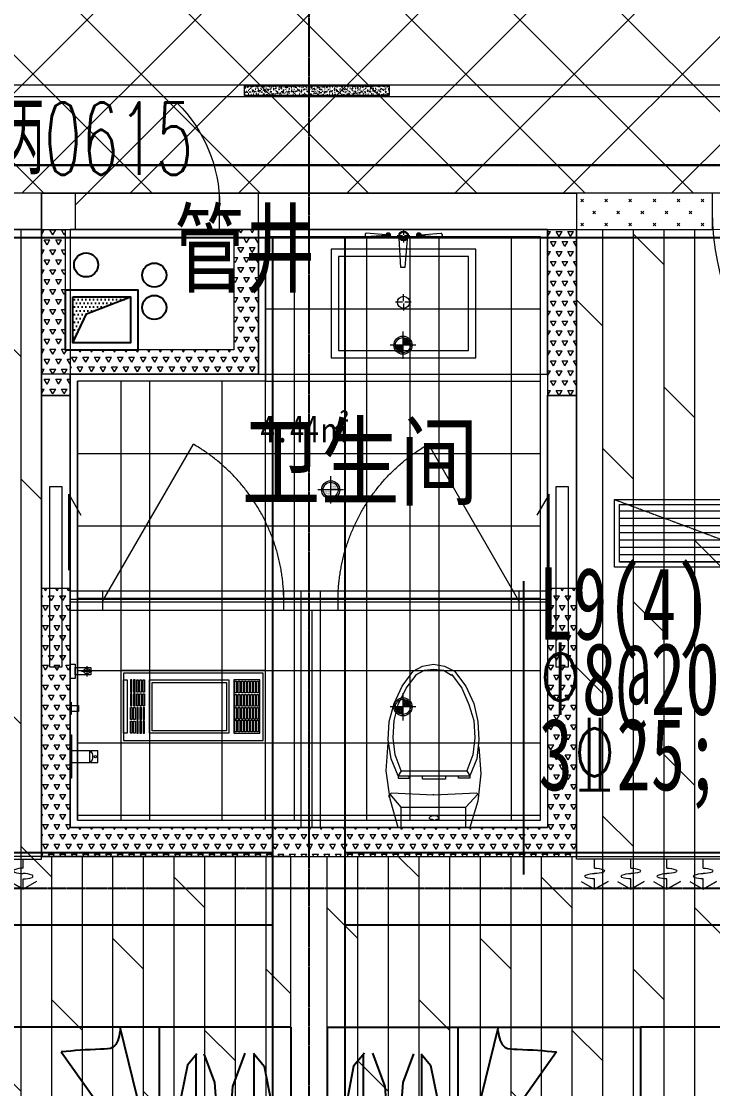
# Model space of a CAD drawing. Header units: millimetres. Extents: x 33621 to 401573, y -91663 to 133135.
# Drawn here: x 113104 to 115971, y 46082 to 50508 of the extents above; entities that cross this region are included whole.
import ezdxf

# ---------------------------------------------------------------- set-up
doc = ezdxf.new("R2010")
doc.units = ezdxf.units.MM
doc.header["$LTSCALE"] = 10
for name, pattern in [('CENTER2', [1.125, 0.75, -0.125, 0.125, -0.125]), ('DASH', [0.35, 0.25, -0.1]), ('DOT', [0.2, 0.1, -0.1]), ('DOTE', [2.42, 2, -0.2, 0.02, -0.2]), ('HIDDEN', [0.375, 0.25, -0.125, 0, 0])]:
    doc.linetypes.add(name, pattern=pattern)
doc.layers.get('0').update_dxf_attribs({"color": 253})
doc.layers.add('0a', color=253, linetype='Continuous', plot=False)
for name, color, linetype, lineweight in [('cr-外框线2', 253, 'Continuous', 13), ('DOOR【门】', 253, 'Continuous', 0), ('DS-4BS-FINISH【墙完成线】', 253, 'Continuous', 0), ('FC-FLOOR【地材分格】', 253, 'Continuous', 0), ('FF-Door【门】', 253, 'Continuous', 0), ('FF-FIXT【洁具】', 253, 'Continuous', 0), ('FF-FURN【成品家具】', 253, 'Continuous', 0), ('FF-FURN【成品家私】', 253, 'Continuous', 0), ('RC-FCU【空调设备】', 253, 'Continuous', 0), ('RC-FIN【天花轮廓线】', 253, 'Continuous', 0), ('RC-LIGHT【天花灯具】', 253, 'Continuous', 0), ('RC-Modelling【天花造型】', 253, 'Continuous', 0), ('RC-STR【天花细线】', 253, 'Continuous', 0), ('RC-Text【天花文字】', 253, 'Continuous', 0), ('TXT【平面空间文字】', 253, 'Continuous', 0), ('WALL', 253, 'Continuous', 0), ('Wall【新建墙】', 253, 'Continuous', 0), ('WINDOW', 253, 'Continuous', 0), ('新建墙体', 253, 'Continuous', 0)]:
    doc.layers.add(name, color=color, linetype=linetype, lineweight=lineweight)
for name, color, linetype in [('DIM_LEAD', 253, 'Continuous'), ('ELE', 253, 'Continuous'), ('GRID', 253, 'CENTER2'), ('P-活动家具', 253, 'Continuous'), ('VPIPE-污水', 253, 'Continuous'), ('VPIPE-热给水', 253, 'Continuous'), ('VPIPE-给水', 253, 'Continuous'), ('WINDOW_TEXT', 253, 'Continuous'), ('填充', 253, 'Continuous'), ('平面家具', 253, 'Continuous'), ('梁', 253, 'Continuous'), ('梁集中标注', 253, 'Continuous'), ('次梁', 253, 'Continuous'), ('洁具', 253, 'Continuous'), ('风道（排气道）', 253, 'Continuous')]:
    doc.layers.add(name, color=color, linetype=linetype)
doc.styles.add('_TCH_WINDOW', font='SIMPLEX', dxfattribs={"bigfont": 'GBCBIG'})
doc.styles.add('SUN', font='romans.shx', dxfattribs={"width": 0.8, "bigfont": 'hzdx.shx'})
doc.styles.add('宋体', font='', dxfattribs={"width": 0.7})
doc.styles.add('文字', font='')
doc.styles.get('宋体').set_extended_font_data('SimSun')
doc.styles.get('文字').set_extended_font_data('SimSun')
pattern_1 = [(60, (58459.312, 47115.71), (-23.8125, 41.24446), [23.8125, -23.8125]), (120, (58459.312, 47115.71), (-47.625, 3e-08), [23.8125, -23.8125]), (0, (58447.406, 47136.33), (23.8125, 41.24446), [23.8125, -23.8125])]
pattern_2 = [(90, (110816.51, 55975.26), (-127, 8e-15), []), (135, (110816.5, 55975.26), (-254, -254), [179.605, -359.21])]

# ---------------------------------------------------------------- blocks, each defined once
blk = doc.blocks.new('$DorLib2D$00000001')
for p, q in [((0.45, 0.975), (0.5, 0.975)), ((0.45, 0), (0.45, 0.975)), ((0.5, 0), (0.5, 0.975)), ((0.5, 0), (0.45, 0))]:
    blk.add_line(p, q)
at = {"lineweight": 13}
blk.add_arc((0.475, 0), 0.975, 91.4693, 180, dxfattribs=at)
blk = doc.blocks.new('海龙_041013471')
at = {"layer": 'P-活动家具', "color": 8}
for p, q in [((290.8, 600), (455.7, -75.6)), ((47.8, 497.7), (455.7, -75.6)), ((609.9, 490.4), (570.9, 443.1)), ((607.1, -333.1), (607.1, 487.1)), ((684.4, 370.6), (640.6, 490.4)), ((759.4, 353.8), (810.2, 492.6)), ((845.1, 492.6), (889.6, 438.7)), ((848.3, -326), (848.3, 488.8)), ((570.9, 443.1), (515.2, 167.7)), ((889.6, 438.7), (953.1, 110.2)), ((715.8, -67.6), (684.4, 370.6)), ((724.4, -114.1), (759.4, 353.8)), ((515.2, 167.7), (515.2, -356.5)), ((953.1, 110.2), (953.1, -364.1)), ((47.8, -499), (455.7, -75.6)), ((455.7, -75.6), (289.2, -600)), ((715.8, -384.4), (715.8, -67.6)), ((724.4, -395.8), (724.4, -114.1)), ((626.6, -417.8), (607.1, -333.1)), ((826, -433.9), (848.3, -326)), ((515.2, -356.5), (548.6, -466.9)), ((687.9, -472.4), (715.8, -384.4)), ((756.2, -501.8), (724.4, -395.8)), ((953.1, -364.1), (915, -495.5)), ((626.6, -444.9), (626.6, -417.8)), ((826, -491.4), (826, -433.9)), ((548.6, -466.9), (590.4, -572.6)), ((590.4, -572.6), (626.6, -444.9)), ((626.6, -444.9), (646.1, -564.3)), ((646.1, -564.3), (687.9, -472.4)), ((803.8, -456.5), (756.2, -501.8)), ((826, -491.4), (803.8, -456.5)), ((867.3, -466), (826, -491.4)), ((915, -495.5), (867.3, -466))]:
    blk.add_line(p, q, dxfattribs=at)
at = {"layer": 'P-活动家具'}
blk.add_line((1000, 600), (1000, -600), dxfattribs=at)
at = {"layer": 'P-活动家具', "color": 8}
blk.add_lwpolyline([(-299.9, 600), (-300, -600), (-700, -600), (-699.9, 600)], close=True, dxfattribs=at)
for points, knots in [([(291.5, 586.4), (286.2, 557.6), (277.4, 509), (168.4, 508.8), (99.8, 502.5), (47.8, 497.7)], [0, 0, 0, 0, 75.29107, 127.212251, 290.722633, 290.722633, 290.722633, 290.722633]), ([(291.5, -587.7), (284.6, -560.3), (263.8, -477.8), (136.2, -521), (68, -504), (47.8, -499)], [0, 0, 0, 0, 75.29107, 226.745569, 290.81809, 290.81809, 290.81809, 290.81809])]:
    blk.add_open_spline(points, degree=3, knots=knots, dxfattribs=at)
at = {"layer": '平面家具', "color": 43, "linetype": 'ByBlock'}
for p, q in [((-699.9, 600), (-975, 600)), ((1000, 600), (-299.9, 600)), ((455.7, -600), (455.7, 600)), ((-1000, 575), (-1000, -575)), ((-975, -600), (-700, -600)), ((-300, -600), (1000, -600))]:
    blk.add_line(p, q, dxfattribs=at)
for centre, start, end in [((-975, 575), 90, 180), ((-975, -575), 180, 270)]:
    blk.add_arc(centre, 25, start, end, dxfattribs=at)
blk = doc.blocks.new('海龙0109180699')
at = {"layer": 'cr-外框线2'}
blk.add_blockref('海龙_041013471', (725, 3235.4), dxfattribs=at)
blk = doc.blocks.new('海龙0425175846')
at = {"layer": 'GRID', "ltscale": 0.01}
for p, q in [((304.442, 257.02), (304.442, 50.038)), ((497.558, 153.02), (-487.558, 153.02)), ((354.68, 123.02), (254.205, 123.02))]:
    blk.add_line(p, q, dxfattribs=at)
at = {"layer": '梁', "ltscale": 0.01}
for p, q in [((271.442, 153.02), (337.442, 153.02)), ((271.442, 150.02), (337.442, 150.02))]:
    blk.add_line(p, q, dxfattribs=at)
at = {"layer": '梁集中标注'}
blk.add_line((313.351, 123.603), (313.351, 135.773), dxfattribs=at)
at = {"layer": '次梁'}
for p, q in [((302.942, 78.02), (302.942, 150.02)), ((305.942, 78.02), (305.942, 150.02)), ((271.442, 124.52), (302.942, 124.52)), ((305.942, 124.52), (338.942, 124.52)), ((271.442, 121.52), (302.942, 121.52)), ((305.942, 121.52), (338.942, 121.52))]:
    blk.add_line(p, q, dxfattribs=at)
at = {"layer": '梁集中标注', "width": 0.7}
for s, p in [('L9(4) 350x450', (313.963, 133.348)), ('%%1308@200(2)', (313.963, 130.223)), ('3%%13225;8%%13225 4/4', (313.963, 127.098))]:
    blk.add_text(s, height=3, dxfattribs=at).set_placement(p)
blk = doc.blocks.new('*U170')
for p, q in [((0, -12), (0, 0)), ((0, 0), (1800, 0)), ((1800, 0), (1800, -12)), ((1800, -12), (0, -12)), ((75, -49.3), (75, -12)), ((225, -49.3), (225, -12)), ((375, -49.3), (375, -12)), ((525, -49.3), (525, -12)), ((675, -49.3), (675, -12)), ((825, -49.3), (825, -12)), ((975, -49.3), (975, -12)), ((1125, -49.3), (1125, -12)), ((1275, -49.3), (1275, -12)), ((1425, -49.3), (1425, -12)), ((1575, -49.3), (1575, -12)), ((1725, -49.3), (1725, -12)), ((1725, -49.3), (1725, -12)), ((19.6, -104.5), (75, -136.2)), ((75, -136.2), (75, -93.2)), ((130.4, -104.5), (75, -136.2)), ((75, -136.2), (130.4, -104.5)), ((169.6, -104.5), (225, -136.2)), ((225, -136.2), (225, -93.2)), ((280.4, -104.5), (225, -136.2)), ((225, -136.2), (280.4, -104.5)), ((319.6, -104.5), (375, -136.2)), ((375, -136.2), (375, -93.2)), ((430.4, -104.5), (375, -136.2)), ((375, -136.2), (430.4, -104.5)), ((469.6, -104.5), (525, -136.2)), ((525, -136.2), (525, -93.2)), ((580.4, -104.5), (525, -136.2)), ((525, -136.2), (580.4, -104.5)), ((619.6, -104.5), (675, -136.2)), ((675, -136.2), (675, -93.2)), ((730.4, -104.5), (675, -136.2)), ((675, -136.2), (730.4, -104.5)), ((769.6, -104.5), (825, -136.2)), ((825, -136.2), (825, -93.2)), ((880.4, -104.5), (825, -136.2)), ((825, -136.2), (880.4, -104.5)), ((919.6, -104.5), (975, -136.2)), ((975, -136.2), (975, -93.2)), ((1030.4, -104.5), (975, -136.2)), ((975, -136.2), (1030.4, -104.5)), ((1069.6, -104.5), (1125, -136.2)), ((1125, -136.2), (1125, -93.2)), ((1180.4, -104.5), (1125, -136.2)), ((1125, -136.2), (1180.4, -104.5)), ((1219.6, -104.5), (1275, -136.2)), ((1275, -136.2), (1275, -93.2)), ((1330.4, -104.5), (1275, -136.2)), ((1275, -136.2), (1330.4, -104.5)), ((1369.6, -104.5), (1425, -136.2)), ((1425, -136.2), (1425, -93.2)), ((1480.4, -104.5), (1425, -136.2)), ((1425, -136.2), (1480.4, -104.5)), ((1519.6, -104.5), (1575, -136.2)), ((1575, -136.2), (1575, -93.2)), ((1630.4, -104.5), (1575, -136.2)), ((1575, -136.2), (1630.4, -104.5)), ((1669.6, -104.5), (1725, -136.2)), ((1669.6, -104.5), (1725, -136.2)), ((1725, -136.2), (1725, -93.2)), ((1725, -136.2), (1725, -93.2)), ((1780.4, -104.5), (1725, -136.2)), ((1725, -136.2), (1780.4, -104.5)), ((1780.4, -104.5), (1725, -136.2)), ((1725, -136.2), (1780.4, -104.5))]:
    blk.add_line(p, q)
at = {"extrusion": (0, 0, -1)}
for centre, major_axis, start_param, end_param in [((40, -82.2), (3.69, -3.69), 1.137309, 3.57508), ((72.5, -170.8), (-70.4, -70.4), 2.004284, 2.381239), ((72.5, 6.4), (70.4, -70.4), 0.760354, 1.137309), ((77.5, -148.9), (-70.4, -70.4), 2.33115, 2.708105), ((77.5, 28.3), (70.4, -70.4), 0.433488, 0.810442), ((110, -60.3), (3.69, -3.69), 4.278901, 6.716673), ((190, -82.2), (3.69, -3.69), 1.137309, 3.57508), ((222.5, -170.8), (-70.4, -70.4), 2.004284, 2.381239), ((222.5, 6.4), (70.4, -70.4), 0.760354, 1.137309), ((227.5, -148.9), (-70.4, -70.4), 2.33115, 2.708105), ((227.5, 28.3), (70.4, -70.4), 0.433488, 0.810442), ((260, -60.3), (3.69, -3.69), 4.278901, 6.716673), ((340, -82.2), (3.69, -3.69), 1.137309, 3.57508), ((372.5, -170.8), (-70.4, -70.4), 2.004284, 2.381239), ((372.5, 6.4), (70.4, -70.4), 0.760354, 1.137309), ((377.5, -148.9), (-70.4, -70.4), 2.33115, 2.708105), ((377.5, 28.3), (70.4, -70.4), 0.433488, 0.810442), ((410, -60.3), (3.69, -3.69), 4.278901, 6.716673), ((490, -82.2), (3.69, -3.69), 1.137309, 3.57508), ((522.5, -170.8), (-70.4, -70.4), 2.004284, 2.381239), ((522.5, 6.4), (70.4, -70.4), 0.760354, 1.137309), ((527.5, -148.9), (-70.4, -70.4), 2.33115, 2.708105), ((527.5, 28.3), (70.4, -70.4), 0.433488, 0.810442), ((560, -60.3), (3.69, -3.69), 4.278901, 6.716673), ((640, -82.2), (3.69, -3.69), 1.137309, 3.57508), ((672.5, -170.8), (-70.4, -70.4), 2.004284, 2.381239), ((672.5, 6.4), (70.4, -70.4), 0.760354, 1.137309), ((677.5, -148.9), (-70.4, -70.4), 2.33115, 2.708105), ((677.5, 28.3), (70.4, -70.4), 0.433488, 0.810442), ((710, -60.3), (3.69, -3.69), 4.278901, 6.716673), ((790, -82.2), (3.69, -3.69), 1.137309, 3.57508), ((822.5, -170.8), (-70.4, -70.4), 2.004284, 2.381239), ((822.5, 6.4), (70.4, -70.4), 0.760354, 1.137309), ((827.5, -148.9), (-70.4, -70.4), 2.33115, 2.708105), ((827.5, 28.3), (70.4, -70.4), 0.433488, 0.810442), ((860, -60.3), (3.69, -3.69), 4.278901, 6.716673), ((940, -82.2), (3.69, -3.69), 1.137309, 3.57508), ((972.5, -170.8), (-70.4, -70.4), 2.004284, 2.381239), ((972.5, 6.4), (70.4, -70.4), 0.760354, 1.137309), ((977.5, -148.9), (-70.4, -70.4), 2.33115, 2.708105), ((977.5, 28.3), (70.4, -70.4), 0.433488, 0.810442), ((1010, -60.3), (3.69, -3.69), 4.278901, 6.716673), ((1090, -82.2), (3.69, -3.69), 1.137309, 3.57508), ((1122.5, -170.8), (-70.4, -70.4), 2.004284, 2.381239), ((1122.5, 6.4), (70.4, -70.4), 0.760354, 1.137309), ((1127.5, -148.9), (-70.4, -70.4), 2.33115, 2.708105), ((1127.5, 28.3), (70.4, -70.4), 0.433488, 0.810442), ((1160, -60.3), (3.69, -3.69), 4.278901, 6.716673), ((1240, -82.2), (3.69, -3.69), 1.137309, 3.57508), ((1272.5, -170.8), (-70.4, -70.4), 2.004284, 2.381239), ((1272.5, 6.4), (70.4, -70.4), 0.760354, 1.137309), ((1277.5, -148.9), (-70.4, -70.4), 2.33115, 2.708105), ((1277.5, 28.3), (70.4, -70.4), 0.433488, 0.810442), ((1310, -60.3), (3.69, -3.69), 4.278901, 6.716673), ((1390, -82.2), (3.69, -3.69), 1.137309, 3.57508), ((1422.5, -170.8), (-70.4, -70.4), 2.004284, 2.381239), ((1422.5, 6.4), (70.4, -70.4), 0.760354, 1.137309), ((1427.5, -148.9), (-70.4, -70.4), 2.33115, 2.708105), ((1427.5, 28.3), (70.4, -70.4), 0.433488, 0.810442), ((1460, -60.3), (3.69, -3.69), 4.278901, 6.716673), ((1540, -82.2), (3.69, -3.69), 1.137309, 3.57508), ((1572.5, -170.8), (-70.4, -70.4), 2.004284, 2.381239), ((1572.5, 6.4), (70.4, -70.4), 0.760354, 1.137309), ((1577.5, -148.9), (-70.4, -70.4), 2.33115, 2.708105), ((1577.5, 28.3), (70.4, -70.4), 0.433488, 0.810442), ((1610, -60.3), (3.69, -3.69), 4.278901, 6.716673), ((1690, -82.2), (3.69, -3.69), 1.137309, 3.57508), ((1690, -82.2), (3.69, -3.69), 1.137309, 3.57508), ((1722.5, -170.8), (-70.4, -70.4), 2.004284, 2.381239), ((1722.5, -170.8), (-70.4, -70.4), 2.004284, 2.381239), ((1722.5, 6.4), (70.4, -70.4), 0.760354, 1.137309), ((1722.5, 6.4), (70.4, -70.4), 0.760354, 1.137309), ((1727.5, -148.9), (-70.4, -70.4), 2.33115, 2.708105), ((1727.5, -148.9), (-70.4, -70.4), 2.33115, 2.708105), ((1727.5, 28.3), (70.4, -70.4), 0.433488, 0.810442), ((1727.5, 28.3), (70.4, -70.4), 0.433488, 0.810442), ((1760, -60.3), (3.69, -3.69), 4.278901, 6.716673), ((1760, -60.3), (3.69, -3.69), 4.278901, 6.716673)]:
    blk.add_ellipse(centre, major_axis=major_axis, ratio=1, start_param=start_param, end_param=end_param, dxfattribs=at)
blk = doc.blocks.new('ZL_0317145799')
at = {"layer": 'RC-FCU【空调设备】'}
h = blk.add_hatch(dxfattribs=at)
h.set_pattern_fill('_USER', color=8, scale=30, pattern_type=0)
h.set_pattern_definition([(0, (-5926276.942, -1197962.362), (0, 30), [])])
h.paths.add_polyline_path([(730, -260), (730, -20), (-730, -20), (-730, -260)])
blk.add_lwpolyline([(-750, -280), (-750, 0), (750, 0), (750, -280)], close=True, dxfattribs=at)
at = {"layer": 'RC-FCU【空调设备】', "color": 8, "linetype": 'DASH'}
blk.add_lwpolyline([(-750, 0), (0, -280), (750, 0)], dxfattribs=at)
at = {"layer": 'RC-FCU【空调设备】', "color": 8}
blk.add_lwpolyline([(-730, -260), (-730, -20), (730, -20), (730, -260)], close=True, dxfattribs=at)
blk = doc.blocks.new('ZL_0603125599')
at = {"layer": 'RC-Modelling【天花造型】'}
blk.add_line((-697.5, -2096.8), (1732.5, -2096.8), dxfattribs=at)
at = {"layer": 'RC-FCU【空调设备】'}
blk.add_blockref('ZL_0317145799', (210, -616.8), dxfattribs=at)
at = {"layer": 'RC-FCU【空调设备】', "ltscale": 10}
blk.add_blockref('*U170', (-697.5, -2096.8), dxfattribs=at)
blk = doc.blocks.new('防雾筒灯')
at = {"ltscale": 30}
h = blk.add_hatch(dxfattribs=at)
h.set_pattern_fill('DOTS', color=251, scale=3)
h.set_pattern_definition([(0, (-62.322, -46.6336), (2.38125, 4.7625), [0, -4.7625])])
edge = h.paths.add_edge_path()
edge.add_ellipse((0, 0), major_axis=(35.4, 35.4), ratio=1, start_angle=315, end_angle=405)
edge.add_line((0, 50), (0, 0))
edge.add_line((0, 0), (50, 0))
edge = h.paths.add_edge_path()
edge.add_line((0, 0), (-50, 0))
edge.add_ellipse((0, 0), major_axis=(35.4, 35.4), ratio=1, start_angle=495, end_angle=225)
edge.add_line((0, -50), (0, 0))
at = {"color": 251, "linetype": 'DOTE', "ltscale": 43.504693}
blk.add_line((0, 90.6), (0, -90.6), dxfattribs=at)
at = {"color": 251, "linetype": 'DOTE', "ltscale": 41.297046}
blk.add_line((86, 0), (-86, 0), dxfattribs=at)
blk.add_ellipse((0, 0), major_axis=(-42.4, 42.4), ratio=1, start_param=2.355868237233172, end_param=8.639053544412757)
at = {"color": 251}
blk.add_ellipse((0, 0), major_axis=(35.4, 35.4), ratio=1, start_param=5.49871431692557, end_param=11.78189962410516, dxfattribs=at)
blk = doc.blocks.new('ERTERT')
at = {"color": 8}
for points in [[(15709.6, 8061.8), (15930.2, 8061.8), (15930.2, 8046.6), (15709.6, 8046.6)], [(15709.5, 8032.6), (15759.4, 8032.6), (15759.4, 8026.5), (15709.5, 8026.5)], [(15709.5, 8019.5), (15759.4, 8019.5), (15759.4, 8013.4), (15709.5, 8013.4)], [(15766.4, 8032.6), (15816.3, 8032.6), (15816.3, 8026.5), (15766.4, 8026.5)], [(15766.4, 8019.5), (15816.3, 8019.5), (15816.3, 8013.4), (15766.4, 8013.4)], [(15873.3, 8032.6), (15823.3, 8032.6), (15823.3, 8026.5), (15873.3, 8026.5)], [(15873.3, 8019.5), (15823.3, 8019.5), (15823.3, 8013.4), (15873.3, 8013.4)], [(15930.2, 8032.6), (15880.3, 8032.6), (15880.3, 8026.5), (15930.2, 8026.5)], [(15930.2, 8019.5), (15880.3, 8019.5), (15880.3, 8013.4), (15930.2, 8013.4)], [(15709.5, 8000.3), (15759.4, 8000.3), (15759.4, 8006.4), (15709.5, 8006.4)], [(15709.5, 7987.2), (15759.4, 7987.2), (15759.4, 7993.3), (15709.5, 7993.3)], [(15709.5, 7974.2), (15759.4, 7974.2), (15759.4, 7980.2), (15709.5, 7980.2)], [(15766.4, 8000.3), (15816.3, 8000.3), (15816.3, 8006.4), (15766.4, 8006.4)], [(15766.4, 7987.2), (15816.3, 7987.2), (15816.3, 7993.3), (15766.4, 7993.3)], [(15766.4, 7974.2), (15816.3, 7974.2), (15816.3, 7980.2), (15766.4, 7980.2)], [(15873.3, 8000.3), (15823.3, 8000.3), (15823.3, 8006.4), (15873.3, 8006.4)], [(15873.3, 7987.2), (15823.3, 7987.2), (15823.3, 7993.3), (15873.3, 7993.3)], [(15873.3, 7974.2), (15823.3, 7974.2), (15823.3, 7980.2), (15873.3, 7980.2)], [(15930.2, 8000.3), (15880.3, 8000.3), (15880.3, 8006.4), (15930.2, 8006.4)], [(15930.2, 7987.2), (15880.3, 7987.2), (15880.3, 7993.3), (15930.2, 7993.3)], [(15930.2, 7974.2), (15880.3, 7974.2), (15880.3, 7980.2), (15930.2, 7980.2)], [(15709.5, 7952.9), (15930.2, 7952.9), (15930.2, 7624.2), (15709.5, 7624.2)], [(15709.5, 7495.6), (15930.2, 7495.6), (15930.2, 7604.2), (15709.5, 7604.2)], [(15714.5, 7599.2), (15763.3, 7599.2), (15763.3, 7592.2), (15714.5, 7592.2)], [(15714.5, 7586), (15763.3, 7586), (15763.3, 7579), (15714.5, 7579)], [(15714.5, 7572.1), (15763.3, 7572.1), (15763.3, 7565.1), (15714.5, 7565.1)], [(15767.9, 7599.2), (15816.7, 7599.2), (15816.7, 7592.2), (15767.9, 7592.2)], [(15767.9, 7586), (15816.7, 7586), (15816.7, 7579), (15767.9, 7579)], [(15767.9, 7572.1), (15816.7, 7572.1), (15816.7, 7565.1), (15767.9, 7565.1)], [(15821.2, 7599.2), (15870, 7599.2), (15870, 7592.2), (15821.2, 7592.2)], [(15821.2, 7586), (15870, 7586), (15870, 7579), (15821.2, 7579)], [(15821.2, 7572.1), (15870, 7572.1), (15870, 7565.1), (15821.2, 7565.1)], [(15876.4, 7599.2), (15925.2, 7599.2), (15925.2, 7592.2), (15876.4, 7592.2)], [(15876.4, 7586), (15925.2, 7586), (15925.2, 7579), (15876.4, 7579)], [(15876.4, 7572.1), (15925.2, 7572.1), (15925.2, 7565.1), (15876.4, 7565.1)], [(15714.5, 7558.9), (15763.3, 7558.9), (15763.3, 7551.9), (15714.5, 7551.9)], [(15714.5, 7545.5), (15763.3, 7545.5), (15763.3, 7538.5), (15714.5, 7538.5)], [(15714.5, 7532.6), (15763.3, 7532.6), (15763.3, 7525.6), (15714.5, 7525.6)], [(15767.9, 7558.9), (15816.7, 7558.9), (15816.7, 7551.9), (15767.9, 7551.9)], [(15767.9, 7545.5), (15816.7, 7545.5), (15816.7, 7538.5), (15767.9, 7538.5)], [(15767.9, 7532.6), (15816.7, 7532.6), (15816.7, 7525.6), (15767.9, 7525.6)], [(15821.2, 7558.9), (15870, 7558.9), (15870, 7551.9), (15821.2, 7551.9)], [(15821.2, 7545.5), (15870, 7545.5), (15870, 7538.5), (15821.2, 7538.5)], [(15821.2, 7532.6), (15870, 7532.6), (15870, 7525.6), (15821.2, 7525.6)], [(15876.4, 7558.9), (15925.2, 7558.9), (15925.2, 7551.9), (15876.4, 7551.9)], [(15876.4, 7545.5), (15925.2, 7545.5), (15925.2, 7538.5), (15876.4, 7538.5)], [(15876.4, 7532.6), (15925.2, 7532.6), (15925.2, 7525.6), (15876.4, 7525.6)], [(15714.5, 7520.4), (15763.3, 7520.4), (15763.3, 7513.4), (15714.5, 7513.4)], [(15714.5, 7507.6), (15763.3, 7507.6), (15763.3, 7500.6), (15714.5, 7500.6)], [(15767.9, 7520.4), (15816.7, 7520.4), (15816.7, 7513.4), (15767.9, 7513.4)], [(15767.9, 7507.6), (15816.7, 7507.6), (15816.7, 7500.6), (15767.9, 7500.6)], [(15821.2, 7520.4), (15870, 7520.4), (15870, 7513.4), (15821.2, 7513.4)], [(15821.2, 7507.6), (15870, 7507.6), (15870, 7500.6), (15821.2, 7500.6)], [(15876.4, 7520.4), (15925.2, 7520.4), (15925.2, 7513.4), (15876.4, 7513.4)], [(15876.4, 7507.6), (15925.2, 7507.6), (15925.2, 7500.6), (15876.4, 7500.6)]]:
    blk.add_lwpolyline(points, close=True, dxfattribs=at)
at = {"color": 250}
blk.add_lwpolyline([(15719.5, 7942.9), (15920.2, 7942.9), (15920.2, 7634.2), (15719.5, 7634.2)], close=True, dxfattribs=at)
at = {"layer": 'RC-LIGHT【天花灯具】'}
for points in [[(15668.9, 7471.8), (15968.9, 7471.8), (15968.9, 8071.8), (15668.9, 8071.8)], [(15678.9, 7481.8), (15958.9, 7481.8), (15958.9, 8061.8), (15678.9, 8061.8)]]:
    blk.add_lwpolyline(points, close=True, dxfattribs=at)
blk = doc.blocks.new('ZL_0814093391')
at = {"layer": 'RC-LIGHT【天花灯具】'}
h = blk.add_hatch(dxfattribs=at)
h.set_pattern_fill('AR-SAND', color=251, scale=0.316764)
h.set_pattern_definition([(37.5, (-300, -35), (-0.50683, 15.50283), [0, -12.2296, 0, -13.67785, 0, -13.07441]), (7.5, (-300, -35), (14.23926, 22.7064), [0, -6.59755, 0, -11.02274, 0, -4.22404]), (327.5, (-309.896, -35), (25.05575, 0.04552), [0, -4.0229, 0, -14.48243, 0, -18.90761]), (317.5, (-309.896, -35), (24.1867, 7.0616), [0, -2.01145, 0, -9.49404, 0, -10.86182])])
h.paths.add_polyline_path([(300, 5), (-300, 5), (-300, -35), (300, -35)])
blk.add_lwpolyline([(-300, 5), (300, 5), (300, -35), (-300, -35)], close=True, dxfattribs=at)
blk = doc.blocks.new('A$C5D954283')
at = {"color": 8}
for p, q in [((0, 532.1), (0, 509.5)), ((-4, 505.5), (-26.2, 505.5)), ((0, 501.5), (0, 478.5)), ((25.8, 505.5), (4, 505.5)), ((-5, 230), (-32.8, 230)), ((0, 235.1), (0, 263.8)), ((0, 225), (0, 196.3)), ((32.3, 230), (5, 230))]:
    blk.add_line(p, q, dxfattribs=at)
at = {"color": 0, "linetype": 'Continuous'}
for p, q in [((-159.8, 511.3), (-159.8, 506.3)), ((-11.2, 374.3), (-17.5, 495.5)), ((15.1, 492.2), (4.8, 374.3)), ((159.8, 511.3), (159.8, 506.3)), ((4.8, 374.3), (-11.2, 374.3))]:
    blk.add_line(p, q, dxfattribs=at)
at = {"color": 8, "ltscale": 1000, "const_width": 0.448}
blk.add_lwpolyline([(0, 505.7, -1), (0, 505.3, -1)], format="xyb", close=True, dxfattribs=at)
at = {"color": 0, "linetype": 'Continuous'}
blk.add_lwpolyline([(300, 0), (300, 450), (-300, 450), (-300, 0)], close=True, dxfattribs=at)
at = {"color": 8}
blk.add_lwpolyline([(270, 30), (270, 420), (-270, 420), (-270, 30)], close=True, dxfattribs=at)
at = {"color": 8, "const_width": 0.84}
blk.add_lwpolyline([(0.1, 230.5, -1), (0.1, 229.6, -1)], format="xyb", close=True, dxfattribs=at)
at = {"color": 0, "linetype": 'Continuous'}
blk.add_circle((0, 505.5), 20.2, dxfattribs=at)
at = {"color": 8}
for centre, radius in [((0.3, 505.7), 16.3), ((0, 230), 25.2)]:
    blk.add_circle(centre, radius, dxfattribs=at)
at = {"color": 0, "linetype": 'Continuous'}
for centre, start, end in [((-154.8, 511.3), 88.2889, 180), ((-154.8, 506.3), 180, 271.7111), ((154.8, 511.3), 0, 91.7111), ((154.8, 506.3), 268.2889, 0)]:
    blk.add_arc(centre, 5, start, end, dxfattribs=at)
at = {"color": 250, "linetype": 'DOT', "ltscale": 1000}
for points in [[(-57.3, 508.8), (-57.4, 510), (-57.8, 511.1), (-58.3, 512.1), (-59.1, 513), (-60, 513.8), (-61, 514.3), (-62.2, 514.7), (-63.3, 514.8), (-64.5, 514.7), (-65.6, 514.3), (-66.7, 513.8), (-67.6, 513), (-68.3, 512.1), (-68.9, 511.1), (-69.2, 510), (-69.3, 508.8), (-69.2, 507.6), (-68.9, 506.5), (-68.3, 505.5), (-67.6, 504.6), (-66.7, 503.8), (-65.6, 503.3), (-64.5, 502.9), (-63.3, 502.8), (-62.2, 502.9), (-61, 503.3), (-60, 503.8), (-59.1, 504.6), (-58.3, 505.5), (-57.8, 506.5), (-57.4, 507.6)], [(69.3, 508.8), (69.2, 510), (68.9, 511.1), (68.3, 512.1), (67.6, 513), (66.7, 513.8), (65.6, 514.3), (64.5, 514.7), (63.3, 514.8), (62.2, 514.7), (61, 514.3), (60, 513.8), (59.1, 513), (58.3, 512.1), (57.8, 511.1), (57.4, 510), (57.3, 508.8), (57.4, 507.6), (57.8, 506.5), (58.3, 505.5), (59.1, 504.6), (60, 503.8), (61, 503.3), (62.2, 502.9), (63.3, 502.8), (64.5, 502.9), (65.6, 503.3), (66.7, 503.8), (67.6, 504.6), (68.3, 505.5), (68.9, 506.5), (69.2, 507.6)]]:
    blk.add_wipeout(points, dxfattribs=at)
at = {"color": 0, "linetype": 'Continuous'}
for p, q in [((-72.3, 510.3), (-154.7, 516.3)), ((-72.3, 507.3), (-154.7, 501.3)), ((72.3, 510.3), (154.7, 516.3)), ((72.3, 507.3), (154.7, 501.3))]:
    blk.add_line(p, q, dxfattribs=at)
at = {"color": 0, "linetype": 'Continuous', "const_width": 12}
for points in [[(-63.3, 514.8, -1), (-63.3, 502.8, -1)], [(63.3, 514.8, 1), (63.3, 502.8, 1)]]:
    blk.add_lwpolyline(points, format="xyb", close=True, dxfattribs=at)
blk = doc.blocks.new('A$C78EA0098')
at = {"color": 33, "linetype": 'Continuous'}
for p, q in [((68.5, 375.3), (68.5, 332.3)), ((47, 353.8), (90, 353.8))]:
    blk.add_line(p, q, dxfattribs=at)
for p, q in [((5, 25, 0), (81, 25, 0)), ((81, -25, 0), (81, 25, 0)), ((81, 20, 0), (88, 20, 0)), ((84, 25, 0), (114, 25, 0)), ((84, 20, 0), (84, 25, 0)), ((114, -25, 0), (114, 25, 0)), ((5, -25, 0), (81, -25, 0)), ((81, -20, 0), (88, -20, 0)), ((84, -25, 0), (84, -20, 0)), ((84, -25, 0), (114, -25, 0))]:
    blk.add_line(p, q)
for points in [[(0, 383.8), (20, 383.8), (20, 323.8), (0, 323.8)], [(20, 368.8), (85, 368.8), (85, 338.8), (20, 338.8)], [(0, 226), (3, 226), (3, 174), (0, 174)], [(3, 212.5), (33.5, 212.5), (33.5, 187.5), (3, 187.5)], [(0, 90), (5, 90), (5, -90), (0, -90)]]:
    blk.add_lwpolyline(points, close=True)
for centre, radius in [((68.5, 353.8), 11.5), ((104, 0, 0), 5)]:
    blk.add_circle(centre, radius, dxfattribs=at)
blk.add_arc((57.8, 0, 0), 36.3, 316.3972, 43.6028)
blk = doc.blocks.new('ZL_08127082')
at = {"layer": 'FF-FIXT【洁具】'}
for p, q in [((-184.1, -108.8), (-150.6, 0)), ((146.4, 0), (-150.6, 0)), ((-133.9, 0), (-133.9, -83.7)), ((133.9, 0), (133.9, -83.7)), ((146.4, 0), (179.9, -117.1)), ((-20.9, -37.7), (-16.7, -33.5)), ((-20.9, -41.8), (-20.9, -37.7)), ((-16.7, -46), (-20.9, -41.8)), ((-16.7, -33.5), (-12.6, -33.5)), ((-12.6, -33.5), (-4.2, -29.3)), ((-4.2, -29.3), (4.2, -33.5)), ((4.2, -33.5), (12.6, -33.5)), ((12.6, -33.5), (16.7, -37.7)), ((16.7, -41.8), (12.6, -46)), ((16.7, -37.7), (16.7, -41.8)), ((-133.9, -83.7), (-184.1, -138.1)), ((133.9, -83.7), (-133.9, -83.7)), ((-12.6, -50.2), (-16.7, -46)), ((4.2, -50.2), (-12.6, -50.2)), ((12.6, -46), (4.2, -50.2)), ((133.9, -83.7), (179.9, -138.1)), ((-196.6, -221.7), (-184.1, -108.8)), ((179.9, -117.1), (196.6, -234.3)), ((184.1, -125.5), (184.1, -133.9)), ((-179.9, -142.2), (0, -133.9)), ((0, -133.9), (0, -138.1)), ((0, -133.9), (175.7, -142.2)), ((184.1, -133.9), (175.7, -142.2)), ((-179.9, -284.5), (-150.6, -213.4)), ((-150.6, -205), (-104.6, -205)), ((-150.6, -213.4), (-150.6, -205)), ((-138.1, -234.3), (-150.6, -213.4)), ((146.4, -213.4), (-150.6, -213.4)), ((-104.6, -205), (-104.6, -213.4)), ((-50.2, -213.4), (-50.2, -200.8)), ((-50.2, -200.8), (46, -200.8)), ((46, -213.4), (-50.2, -213.4)), ((46, -200.8), (46, -213.4)), ((100.4, -205), (100.4, -213.4)), ((146.4, -205), (100.4, -205)), ((133.9, -234.3), (146.4, -213.4)), ((146.4, -213.4), (146.4, -205)), ((146.4, -213.4), (175.7, -284.5)), ((-188.3, -334.7), (-196.6, -221.7)), ((-163.2, -301.2), (-138.1, -234.3)), ((133.9, -234.3), (-138.1, -234.3)), ((133.9, -234.3), (159, -301.2)), ((196.6, -234.3), (188.3, -351.4)), ((-188.3, -364), (-179.9, -284.5)), ((-171.5, -372.3), (-163.2, -301.2)), ((159, -301.2), (167.3, -372.3)), ((175.7, -284.5), (188.3, -364)), ((-184.1, -439.3), (-188.3, -364)), ((-167.3, -443.4), (-171.5, -372.3)), ((167.3, -372.3), (163.2, -443.4)), ((188.3, -364), (184.1, -439.3)), ((-167.3, -514.6), (-184.1, -439.3)), ((184.1, -439.3), (163.2, -514.6)), ((-146.4, -510.4), (-167.3, -443.4)), ((163.2, -443.4), (146.4, -510.4)), ((-133.9, -585.7), (-167.3, -514.6)), ((-117.1, -577.3), (-146.4, -510.4)), ((146.4, -510.4), (113, -577.3)), ((163.2, -514.6), (129.7, -585.7)), ((-87.9, -648.4), (-133.9, -585.7)), ((-75.3, -635.9), (-117.1, -577.3)), ((113, -577.3), (71.1, -631.7)), ((129.7, -585.7), (83.7, -648.4)), ((-46, -669.4), (-87.9, -648.4)), ((-41.8, -652.6), (-75.3, -631.7)), ((0, -656.8), (-41.8, -652.6)), ((37.7, -652.6), (0, -656.8)), ((75.3, -631.7), (37.7, -652.6)), ((83.7, -648.4), (46, -669.4)), ((0, -677.7), (-46, -669.4)), ((46, -669.4), (0, -677.7))]:
    blk.add_line(p, q, dxfattribs=at)
blk = doc.blocks.new('ZL_08123655')
at = {"layer": 'FF-FIXT【洁具】'}
for p, q in [((-184.1, -138.1), (-188.3, -129.7)), ((-179.9, -142.2), (-184.1, -138.1))]:
    blk.add_line(p, q, dxfattribs=at)
at = {"layer": 'DIM_LEAD'}
blk.add_blockref('ZL_08127082', (0, 0), dxfattribs=at)
blk = doc.blocks.new('DOORBLK101')
at = {"layer": 'FF-Door【门】'}
blk.add_line((-0.5, 0), (0, 0.866), dxfattribs=at)
at = {"layer": 'FF-Door【门】', "color": 8, "linetype": 'HIDDEN', "ltscale": 15}
blk.add_arc((-0.5, 0), 1, 0, 60, dxfattribs=at)
blk = doc.blocks.new('PQD')
at = {"layer": '填充'}
h = blk.add_hatch(dxfattribs=at)
h.set_pattern_fill('DOTS', color=256, scale=10, style=0)
h.paths.add_polyline_path([(517039.4, 222520.7), (516799.4, 222520.7), (516799.4, 222330.7), (516857.1, 222450.6)])
blk.add_lwpolyline([(516799.4, 222330.7), (516857.1, 222450.6), (517039.4, 222520.7)], dxfattribs=at)
at = {"layer": '风道（排气道）'}
for points in [[(516769.4, 222550.7), (517069.4, 222550.7), (517069.4, 222300.7), (516769.4, 222300.7)], [(516799.4, 222520.7), (517039.4, 222520.7), (517039.4, 222330.7), (516799.4, 222330.7)]]:
    blk.add_lwpolyline(points, close=True, dxfattribs=at)
blk = doc.blocks.new('$DorLib2D$00000114')
at = {"color": 0}
blk.add_line((0.5, 0), (-0.2071, 0.7071), dxfattribs=at)
blk.add_arc((0.5, 0), 1, 135, 180, dxfattribs=at)
blk = doc.blocks.new('ZL_08155714')
at = {"layer": 'VPIPE-污水'}
blk.add_circle((-129.2, -712), 50, dxfattribs=at)
at = {"layer": 'VPIPE-热给水'}
blk.add_circle((153.9, -888.5), 50, dxfattribs=at)
at = {"layer": 'VPIPE-给水'}
blk.add_circle((153.9, -754.4), 50, dxfattribs=at)
at = {"layer": 'WALL'}
for p, q in [((-314.6, -1164.9), (-314.6, -414.9)), ((-314.6, -414.9), (585.4, -414.9)), ((585.4, -1164.9), (585.4, -414.9)), ((-214.6, -1064.9), (-214.6, -564.9)), ((-214.6, -564.9), (485.4, -564.9)), ((485.4, -1064.9), (485.4, -564.9)), ((485.4, -1064.9), (-214.6, -1064.9)), ((585.4, -1164.9), (-314.6, -1164.9))]:
    blk.add_line(p, q, dxfattribs=at)
at = {"layer": 'WINDOW'}
for p, q in [((-175.1, -414.9), (424.9, -414.9)), ((-175.1, -414.9), (-175.1, -564.9)), ((424.9, -564.9), (424.9, -414.9)), ((-175.1, -564.9), (424.9, -564.9))]:
    blk.add_line(p, q, dxfattribs=at)
at = {"layer": 'DOOR【门】', "xscale": -600, "yscale": 600, "zscale": -600}
blk.add_blockref('$DorLib2D$00000114', (124.9, -464.9), dxfattribs=at)
at = {"layer": '洁具'}
blk.add_blockref('PQD', (-516984, -223365.7), dxfattribs=at)
at = {"layer": 'ELE', "ltscale": 100, "style": 'SUN', "width": 0.6}
blk.add_text('FM丙0615', height=300, dxfattribs=at).set_placement((-797.1, -337.9, 0))
at = {"layer": 'TXT【平面空间文字】', "width": 0.75}
blk.add_text('管井', height=300, dxfattribs=at).set_placement((236.4, -794.6))

msp = doc.modelspace()

# ---------------------------------------------------------------- hatches: boundary and pattern name
at = {"layer": 'FC-FLOOR【地材分格】'}
h = msp.add_hatch(dxfattribs=at)
h.set_pattern_fill('ANSI37', color=256, scale=100, double=1)
h.paths.add_polyline_path([(131996.5, 52046.4), (131996.5, 49795.3), (125396.5, 49795.3), (125396.5, 50245.3), (124796.5, 50245.3), (124796.5, 49795.3), (118196.5, 49795.3), (118196.5, 50245.3), (117596.5, 50245.3), (117596.5, 49795.3), (110996.5, 49795.3), (110996.5, 50245.3), (110396.5, 50245.3), (110396.5, 49795.3), (103796.5, 49795.3), (103796.5, 50245.3), (103571.5, 50245.3), (103571.5, 52045.3), (110996.5, 52045.3), (110996.5, 58345.3), (114221.5, 58345.3), (114221.5, 52045.3)])
h = msp.add_hatch(dxfattribs=at)
h.set_pattern_fill('DOLMIT', color=256, scale=20, angle=90, double=1)
h.set_pattern_definition(pattern_2)
h.paths.add_polyline_path([(113186.5, 49645.3), (110771.5, 49646.4), (110771.5, 42746.4), (110996.5, 42745.3), (110996.5, 42345.3), (114196.5, 42345.3), (114196.5, 42445.3), (114221.5, 42445.3), (114221.5, 47045), (113186.5, 47045)])
h = msp.add_hatch(dxfattribs=at)
h.set_pattern_fill('DOLMIT', color=256, scale=20, angle=90, double=1)
h.set_pattern_definition(pattern_2)
h.paths.add_polyline_path([(115406.5, 49645.3), (117821.5, 49646.4), (117821.5, 42746.4), (117596.5, 42745.3), (117596.5, 42345.3), (114396.5, 42345.3), (114396.5, 42445.3), (114371.5, 42445.3), (114371.5, 47045), (115406.5, 47045)])
h = msp.add_hatch(dxfattribs=at)
h.set_pattern_fill('_USER', color=256, scale=600, double=1, pattern_type=0)
h.set_pattern_definition([(0, (114116.5, 49015.26), (0, 600), []), (90, (114116.5, 49015.26), (-600, 4e-14), [])])
h.paths.add_polyline_path([(115256.5, 49615.3), (114116.5, 49615.3), (114116.5, 49015.3), (113336.5, 49015.3), (113336.5, 47195), (115256.5, 47195)])
at = {"layer": 'RC-STR【天花细线】'}
h = msp.add_hatch(dxfattribs=at)
h.set_pattern_fill('_USER', color=256, scale=300, double=1, pattern_type=0)
h.set_pattern_definition([(0, (114536.52, 49015.26), (0, 300), []), (90, (114536.52, 49015.26), (-300, 2e-14), [])])
h.paths.add_polyline_path([(115256.5, 49615.3), (114116.5, 49615.3), (114116.5, 49015.3), (113336.5, 49015.3), (113336.5, 47195), (115256.5, 47195)])
at = {"layer": '新建墙体'}
h = msp.add_hatch(dxfattribs=at)
h.set_pattern_fill('石膏板', color=256, scale=20, pattern_type=2)
h.set_pattern_definition([(45, (115423.51, 49659.61), (-50, 50), [16, -54.711]), (135, (115534.82, 49659.61), (-50, -50), [16, -54.711])])
h.paths.add_polyline_path([(115971, 49795.3), (115406.5, 49795.3), (115406.5, 49645.3), (115971, 49645.3)])
h = msp.add_hatch(dxfattribs=at)
h.set_pattern_fill('TRIANG', color=4, scale=5)
h.set_pattern_definition([(60, (113186.516, 49045.265), (-23.8125, 41.2445), [23.8125, -23.8125]), (120, (113186.516, 49045.265), (-47.625, 3e-08), [23.8125, -23.8125]), (0, (113174.61, 49065.887), (23.8125, 41.2445), [23.8125, -23.8125])])
h.paths.add_polyline_path([(113306.5, 49145.3), (113286.5, 49145.3), (113286.5, 49645.3), (113186.5, 49645.3), (113186.5, 48956.1), (113306.5, 48956.1)])
h = msp.add_hatch(dxfattribs=at)
h.set_pattern_fill('TRIANG', color=4, scale=5)
h.set_pattern_definition(pattern_1)
h.paths.add_polyline_path([(114086.5, 49645.3), (113986.5, 49645.3), (113986.5, 49145.3), (113306.5, 49145.3), (113306.5, 49045.3), (114086.5, 49045.3)])
h = msp.add_hatch(dxfattribs=at)
h.set_pattern_fill('TRIANG', color=4, scale=5)
h.set_pattern_definition([(60, (115286.516, 48956.15), (-23.8125, 41.2445), [23.8125, -23.8125]), (120, (115286.516, 48956.15), (-47.625, 3e-08), [23.8125, -23.8125]), (0, (115274.61, 48976.77), (23.8125, 41.2445), [23.8125, -23.8125])])
h.paths.add_polyline_path([(115406.5, 49645.3), (115286.5, 49645.3), (115286.5, 48956.1), (115406.5, 48956.1)])
h = msp.add_hatch(dxfattribs=at)
h.set_pattern_fill('TRIANG', color=4, scale=5)
h.set_pattern_definition(pattern_1)
h.paths.add_polyline_path([(113306.5, 48156.1), (113186.5, 48156.1), (113186.5, 47045), (115406.5, 47045), (115406.5, 48156.1), (115286.5, 48156.1), (115286.5, 47165), (113306.5, 47165)])

# ---------------------------------------------------------------- linework, layer by layer
at = {"layer": 'DS-4BS-FINISH【墙完成线】'}
for points in [[(131996.5, 52046.4), (131996.5, 49795.3), (125396.5, 49795.3), (125396.5, 50245.3), (124796.5, 50245.3), (124796.5, 49795.3), (118196.5, 49795.3), (118196.5, 50245.3), (117596.5, 50245.3), (117596.5, 49795.3), (110996.5, 49795.3), (110996.5, 50245.3), (110396.5, 50245.3), (110396.5, 49795.3), (103796.5, 49795.3), (103796.5, 50245.3), (103571.5, 50245.3), (103571.5, 52045.3), (110996.5, 52045.3), (110996.5, 58345.3), (114221.5, 58345.3), (114221.5, 52045.3), (131996.5, 52046.4)], [(113186.5, 49645.3), (110771.5, 49646.4), (110771.5, 42746.4), (110996.5, 42745.3), (110996.5, 42345.3), (114196.5, 42345.3), (114196.5, 42445.3), (114221.5, 42445.3), (114221.5, 47045), (113186.5, 47045), (113186.5, 49645.3)]]:
    msp.add_lwpolyline(points, dxfattribs=at)
at = {"layer": 'FF-FIXT【洁具】'}
for p, q in [((115286.5, 48145), (113306.5, 48145)), ((113441.9, 48065), (113441.9, 48145)), ((114191.9, 48065), (114191.9, 48145)), ((114263, 48145), (114263, 47165)), ((114343, 48145), (114343, 47165)), ((114418.1, 48065), (114418.1, 48145)), ((115168.1, 48065), (115168.1, 48145)), ((115286.5, 48110), (113306.5, 48110)), ((115286.5, 48100), (113306.5, 48100)), ((115286.5, 48065), (113306.5, 48065)), ((114298, 48065), (114298, 47165)), ((114308, 48065), (114308, 47165))]:
    msp.add_line(p, q, dxfattribs=at)
at = {"layer": 'FF-FURN【成品家具】'}
for p, q in [((113186.5, 48956.1), (113186.5, 48156.1)), ((115406.5, 48156.1), (115406.5, 48956.1))]:
    msp.add_line(p, q, dxfattribs=at)
at = {"layer": 'FF-FURN【成品家私】'}
for points in [[(113221.5, 48579.6), (113271.5, 48579.6), (113271.5, 47829.6), (113221.5, 47829.6)], [(115321.5, 48579.6), (115371.5, 48579.6), (115371.5, 47829.6), (115321.5, 47829.6)]]:
    msp.add_lwpolyline(points, close=True, dxfattribs=at)
for points in [[(113300.1, 48232.5), (113300.1, 48546.7), (113350.9, 48459.7)], [(115292.9, 48232.5), (115292.9, 48546.7), (115242.1, 48459.7)]]:
    msp.add_lwpolyline(points, dxfattribs=at)
at = {"layer": 'RC-FIN【天花轮廓线】'}
for points in [[(113186.5, 48956.1), (113306.5, 48956.1), (113306.5, 48156.1), (113186.5, 48156.1)], [(115286.5, 48956.1), (115406.5, 48956.1), (115406.5, 48156.1), (115286.5, 48156.1)]]:
    msp.add_lwpolyline(points, close=True, dxfattribs=at)
at = {"layer": 'RC-STR【天花细线】'}
msp.add_lwpolyline([(111096.5, 50195.3), (111096.5, 50245.3), (117496.5, 50245.3), (117496.5, 50195.3)], close=True, dxfattribs=at)
at = {"layer": 'WALL', "color": 6}
for p, q in [((115971, 49795.3), (112622.1, 49795.3)), ((115971, 49645.3), (115971, 49795.3)), ((115971, 49645.3), (115971, 49795.3)), ((114221.5, 42445.3), (114221.5, 47045)), ((114371.5, 42445.3), (114371.5, 47045))]:
    msp.add_line(p, q, dxfattribs=at)
at = {"layer": 'Wall【新建墙】'}
for p, q in [((113186.5, 49795.3), (115406.5, 49795.3)), ((113186.5, 49795.3), (113186.5, 48956.1)), ((115406.5, 49795.3), (115406.5, 48956.1)), ((113306.5, 49645.3), (113306.5, 48956.1)), ((115286.5, 49645.3), (115286.5, 48956.1)), ((113306.5, 48956.1), (113186.5, 48956.1)), ((115406.5, 48956.1), (115286.5, 48956.1)), ((113186.5, 48156.1), (113186.5, 47045)), ((113221.5, 48156.1), (113186.5, 48156.1)), ((113306.5, 48156.1), (113271.5, 48156.1)), ((113306.5, 48156.1), (113306.5, 47165)), ((115286.5, 48156.1), (115286.5, 47165)), ((115321.5, 48156.1), (115286.5, 48156.1)), ((115406.5, 48156.1), (115371.5, 48156.1)), ((115406.5, 48156.1), (115406.5, 47045)), ((113306.5, 47165), (115286.5, 47165))]:
    msp.add_line(p, q, dxfattribs=at)
msp.add_lwpolyline([(113186.5, 47045), (115406.5, 47045)], dxfattribs=at)

# ---------------------------------------------------------------- block references
at = {"layer": '0a', "xscale": 100, "yscale": 100, "zscale": 100}
msp.add_blockref('海龙0425175846', (83852.3, 34609.4), dxfattribs=at)
at = {"layer": 'DIM_LEAD', "rotation": 180}
msp.add_blockref('ZL_08123655', (114812.8, 47165), dxfattribs=at)
at = {"layer": 'DOOR【门】'}
ref = msp.add_blockref('$DorLib2D$00000001', (116521, 49721.4), dxfattribs=dict(at, xscale=1100, yscale=-1100, zscale=1100))
ref.add_attrib('A', 'M1122', (116071, 50071.7), dxfattribs={"layer": 'WINDOW_TEXT', "height": 297.5, "style": '_TCH_WINDOW', "width": 0.705882})
at = {"layer": 'FF-FIXT【洁具】', "xscale": 750, "yscale": 750, "zscale": 750}
msp.add_blockref('DOORBLK101', (113816.9, 48105), dxfattribs=at)
at = {"layer": 'FF-FIXT【洁具】', "xscale": -750, "yscale": 750, "zscale": 750, "rotation": 1.19105e-11}
msp.add_blockref('DOORBLK101', (114792, 48105), dxfattribs=at)
at = {"layer": 'FF-FIXT【洁具】', "rotation": 359.9999990478219}
msp.add_blockref('A$C78EA0098', (113306.5, 47458.9), dxfattribs=at)
at = {"layer": 'FF-FURN【成品家私】'}
msp.add_blockref('海龙0109180699', (112496.5, 42500.9), dxfattribs=at)
at = {"layer": 'FF-FURN【成品家私】', "xscale": -1}
msp.add_blockref('海龙0109180699', (116096.5, 42500.9), dxfattribs=at)
at = {"layer": 'RC-LIGHT【天花灯具】'}
for name, p, rotation in [('ZL_0814093391', (114329.1, 50205.3), 179.9999999999999), ('ERTERT', (121588.4, 31846.4), 89.99999999999999)]:
    msp.add_blockref(name, p, dxfattribs=dict(at, rotation=rotation))
at = {"layer": 'RC-LIGHT【天花灯具】', "xscale": -1}
msp.add_blockref('ZL_0603125599', (112489, 49141.8), dxfattribs=at)
at = {"layer": 'RC-LIGHT【天花灯具】', "xscale": 0.625, "yscale": 0.625, "zscale": 0.625}
for p in [(114386.5, 48565.3), (114686.5, 47665.3)]:
    msp.add_blockref('防雾筒灯', p, dxfattribs=at)
at = {"layer": 'WALL', "color": 6}
msp.add_blockref('ZL_08155714', (113501.2, 50210.2), dxfattribs=at)

# ---------------------------------------------------------------- texts
at = {"layer": 'RC-Text【天花文字】', "width": 0.8}
for s, height, style, p in [('卫生间', 300, '文字', (114017.5, 48532.6)), ('4.44㎡', 112.5, '宋体', (114094.3, 48762.4))]:
    msp.add_text(s, height=height, dxfattribs=dict(at, style=style)).set_placement(p)

# ---------------------------------------------------------------- next in the draw order: block references
at = {"layer": 'FF-FIXT【洁具】', "linetype": 'Continuous'}
msp.add_blockref('A$C5D954283', (114688.8, 49113.1), dxfattribs=at)

# ---------------------------------------------------------------- next in the draw order: linework, layer by layer
at = {"layer": 'DS-4BS-FINISH【墙完成线】'}
msp.add_lwpolyline([(115406.5, 49645.3), (117821.5, 49646.4), (117821.5, 42746.4), (117596.5, 42745.3), (117596.5, 42345.3), (114396.5, 42345.3), (114396.5, 42445.3), (114371.5, 42445.3), (114371.5, 47045), (115406.5, 47045), (115406.5, 49645.3)], dxfattribs=at)
msp.add_lwpolyline([(115256.5, 49615.3), (114116.5, 49615.3), (114116.5, 49015.3), (113336.5, 49015.3), (113336.5, 47195), (115256.5, 47195)], close=True, dxfattribs=at)
at = {"layer": 'FF-FIXT【洁具】', "linetype": 'Continuous'}
msp.add_lwpolyline([(115286.5, 49645.3), (114086.5, 49645.3), (114086.5, 49045.3), (115286.5, 49045.3)], close=True, dxfattribs=at)
at = {"layer": 'WALL', "color": 6}
for p, q in [((112622.1, 49645.3), (115971, 49645.3)), ((115286.5, 49645.3), (113306.5, 49645.3))]:
    msp.add_line(p, q, dxfattribs=at)
at = {"layer": 'Wall【新建墙】'}
msp.add_lwpolyline([(113306.5, 49045.3), (114086.5, 49045.3), (114086.5, 49645.3), (115286.5, 49645.3), (115286.5, 47165), (113306.5, 47165), (113306.5, 49045.3)], dxfattribs=at)

# ---------------------------------------------------------------- next in the draw order: block references
at = {"layer": 'RC-LIGHT【天花灯具】'}
msp.add_blockref('ZL_0603125599', (116104, 49141.8), dxfattribs=at)
at = {"layer": 'RC-LIGHT【天花灯具】', "xscale": 0.625, "yscale": 0.625, "zscale": 0.625}
msp.add_blockref('防雾筒灯', (114686.5, 49165.3), dxfattribs=at)

doc.saveas('drawing.dxf')
